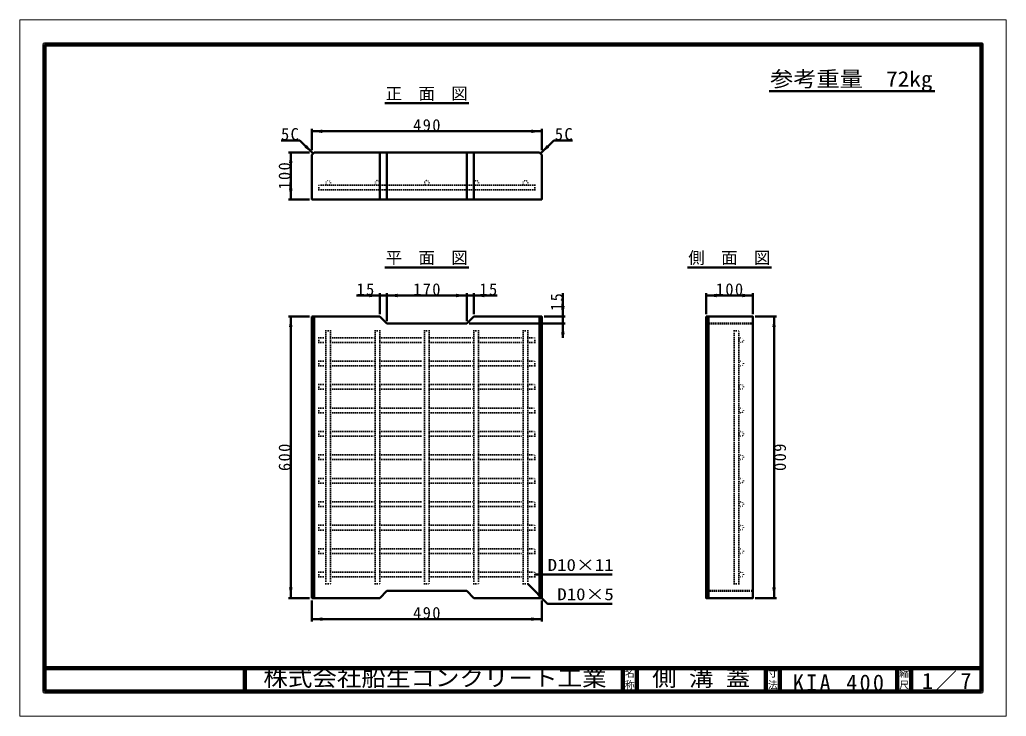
# Model space of a CAD drawing. Units: millimetres, scale not verified, with parts at other scales. Extents: x -2102 to 2102, y -1485 to 1485.
import ezdxf
from ezdxf.enums import TextEntityAlignment as Align

# ---------------------------------------------------------------- set-up
doc = ezdxf.new("R2010")
doc.units = ezdxf.units.MM
doc.header["$LTSCALE"] = 5
doc.linetypes.add('DOTTED', pattern=[1.75, 0.25, -1.5])
doc.layers.add('0-0_V-nasSTD', color=7, linetype='DOTTED', lineweight=35)
doc.layers.add('0-1_0', color=7, linetype='Continuous', lineweight=50)
doc.styles.add('ＭＳ ゴシック', font='')
doc.styles.get('ＭＳ ゴシック').set_extended_font_data('MS Gothic')

msp = doc.modelspace()

# ---------------------------------------------------------------- linework, layer by layer
at = {"layer": '0-0_V-nasSTD', "linetype": 'Continuous', "lineweight": 100}
for p, q in [((-1997.5, 1380), (-1997.5, -1380)), ((-1142.5, -1280), (-1142.5, -1380)), ((467.5, -1280), (467.5, -1380)), ((527.5, -1280), (527.5, -1380)), ((1077.5, -1280), (1077.5, -1380)), ((1137.5, -1280), (1137.5, -1380)), ((1637.5, -1280), (1637.5, -1380)), ((1697.5, -1280), (1697.5, -1380)), ((-1997.5, -1380), (1997.5, -1380))]:
    msp.add_line(p, q, dxfattribs=at)
at = {"layer": '0-0_V-nasSTD', "linetype": 'Continuous', "lineweight": 50}
for p, q in [((-857.266, 1019.167), (-857.266, 929.167)), ((122.734, 1019.167), (122.734, 929.167)), ((-908.834, 970.735), (-988.834, 970.735)), ((-852.266, 914.167), (-908.834, 970.735)), ((122.734, 1009.167), (-857.266, 1009.167)), ((117.734, 914.167), (174.303, 970.735)), ((174.303, 970.735), (254.303, 970.735)), ((-867.266, 919.167), (-957.266, 919.167)), ((-947.266, 919.167), (-947.266, 719.167)), ((-857.266, 909.167), (-847.266, 919.167)), ((112.734, 919.167), (-847.266, 919.167)), ((-567.266, 919.167), (-567.266, 719.167)), ((-537.266, 919.167), (-537.266, 719.167)), ((-197.266, 919.167), (-197.266, 719.167)), ((-167.266, 919.167), (-167.266, 719.167)), ((112.734, 919.167), (122.734, 909.167)), ((-867.266, 719.167), (-957.266, 719.167)), ((-567.266, 309.167), (-667.266, 309.167)), ((-567.266, 319.167), (-567.266, 229.167)), ((-537.266, 309.167), (-567.266, 309.167)), ((-537.266, 319.167), (-537.266, 199.167)), ((-197.266, 309.167), (-537.266, 309.167)), ((-197.266, 319.167), (-197.266, 199.167)), ((-167.266, 309.167), (-197.266, 309.167)), ((-167.266, 319.167), (-167.266, 229.167)), ((-67.266, 309.167), (-167.266, 309.167)), ((212.734, 319.167), (212.734, 219.167)), ((822.734, 319.167), (822.734, 229.167)), ((1022.734, 309.167), (822.734, 309.167)), ((1022.734, 319.167), (1022.734, 229.167)), ((-867.266, 219.167), (-957.266, 219.167)), ((-947.266, 219.167), (-947.266, -980.833)), ((-857.266, 219.167), (-857.266, -980.833)), ((-567.266, 219.167), (-857.266, 219.167)), ((-847.266, 219.167), (-847.266, -980.833)), ((-567.266, 219.167), (-537.266, 189.167)), ((-167.266, 219.167), (-197.266, 189.167)), ((112.734, -980.833), (112.734, 219.167)), ((222.734, 219.167), (132.734, 219.167)), ((212.734, 219.167), (212.734, 189.167)), ((832.734, 219.167), (832.734, -980.833)), ((1032.734, 219.167), (1122.734, 219.167)), ((1112.734, 219.167), (1112.734, -980.833)), ((-197.266, 189.167), (-537.266, 189.167)), ((222.734, 189.167), (-187.266, 189.167)), ((212.734, 189.167), (212.734, 129.167)), ((422.734, -880.833), (92.734, -880.833)), ((-537.266, -950.833), (-567.266, -980.833)), ((-197.266, -950.833), (-537.266, -950.833)), ((-197.266, -950.833), (-167.266, -980.833)), ((-867.266, -980.833), (-957.266, -980.833)), ((-857.266, -980.833), (-567.266, -980.833)), ((-857.266, -1080.833), (-857.266, -990.833)), ((122.734, -1080.833), (122.734, -990.833)), ((1032.734, -980.833), (1122.734, -980.833)), ((122.734, -1070.833), (-857.266, -1070.833))]:
    msp.add_line(p, q, dxfattribs=at)
at = {"layer": '0-0_V-nasSTD'}
for p, q in [((-827.266, 759.167), (-827.266, 779.167)), ((92.734, 779.167), (-827.266, 779.167)), ((92.734, 759.167), (-827.266, 759.167)), ((92.734, 759.167), (92.734, 779.167)), ((-827.266, 109.167), (-827.266, 129.167)), ((-827.266, 129.167), (-797.266, 129.167)), ((-797.266, 159.167), (-797.266, -920.833)), ((-797.266, 159.167), (-777.266, 159.167)), ((-777.266, 159.167), (-777.266, -920.833)), ((-777.266, 129.167), (-587.266, 129.167)), ((-587.266, 159.167), (-587.266, -920.833)), ((-587.266, 159.167), (-567.266, 159.167)), ((-567.266, 159.167), (-567.266, -920.833)), ((-567.266, 129.167), (-377.266, 129.167)), ((-377.266, 159.167), (-377.266, -920.833)), ((-377.266, 159.167), (-357.266, 159.167)), ((-357.266, 159.167), (-357.266, -920.833)), ((-357.266, 129.167), (-167.266, 129.167)), ((-167.266, 159.167), (-167.266, -920.833)), ((-167.266, 159.167), (-147.266, 159.167)), ((-147.266, 159.167), (-147.266, -920.833)), ((-147.266, 129.167), (42.734, 129.167)), ((42.734, 159.167), (42.734, -920.833)), ((42.734, 159.167), (62.734, 159.167)), ((62.734, 159.167), (62.734, -920.833)), ((62.734, 129.167), (92.734, 129.167)), ((92.734, 109.167), (92.734, 129.167)), ((942.734, -920.833), (942.734, 159.167)), ((942.734, 159.167), (962.734, 159.167)), ((962.734, -920.833), (962.734, 159.167)), ((-827.266, 109.167), (-797.266, 109.167)), ((-777.266, 109.167), (-587.266, 109.167)), ((-567.266, 109.167), (-377.266, 109.167)), ((-357.266, 109.167), (-167.266, 109.167)), ((-147.266, 109.167), (42.734, 109.167)), ((62.734, 109.167), (92.734, 109.167)), ((-827.266, 9.167), (-827.266, 29.167)), ((-827.266, 29.167), (-797.266, 29.167)), ((-827.266, 9.167), (-797.266, 9.167)), ((-777.266, 29.167), (-587.266, 29.167)), ((-777.266, 9.167), (-587.266, 9.167)), ((-567.266, 29.167), (-377.266, 29.167)), ((-567.266, 9.167), (-377.266, 9.167)), ((-357.266, 29.167), (-167.266, 29.167)), ((-357.266, 9.167), (-167.266, 9.167)), ((-147.266, 29.167), (42.734, 29.167)), ((-147.266, 9.167), (42.734, 9.167)), ((62.734, 29.167), (92.734, 29.167)), ((62.734, 9.167), (92.734, 9.167)), ((92.734, 9.167), (92.734, 29.167)), ((-827.266, -90.833), (-827.266, -70.833)), ((-827.266, -70.833), (-797.266, -70.833)), ((-777.266, -70.833), (-587.266, -70.833)), ((-567.266, -70.833), (-377.266, -70.833)), ((-357.266, -70.833), (-167.266, -70.833)), ((-147.266, -70.833), (42.734, -70.833)), ((62.734, -70.833), (92.734, -70.833)), ((92.734, -90.833), (92.734, -70.833)), ((-827.266, -90.833), (-797.266, -90.833)), ((-777.266, -90.833), (-587.266, -90.833)), ((-567.266, -90.833), (-377.266, -90.833)), ((-357.266, -90.833), (-167.266, -90.833)), ((-147.266, -90.833), (42.734, -90.833)), ((62.734, -90.833), (92.734, -90.833)), ((-827.266, -190.833), (-827.266, -170.833)), ((-827.266, -170.833), (-797.266, -170.833)), ((-827.266, -190.833), (-797.266, -190.833)), ((-777.266, -170.833), (-587.266, -170.833)), ((-777.266, -190.833), (-587.266, -190.833)), ((-567.266, -170.833), (-377.266, -170.833)), ((-567.266, -190.833), (-377.266, -190.833)), ((-357.266, -170.833), (-167.266, -170.833)), ((-357.266, -190.833), (-167.266, -190.833)), ((-147.266, -170.833), (42.734, -170.833)), ((-147.266, -190.833), (42.734, -190.833)), ((62.734, -170.833), (92.734, -170.833)), ((62.734, -190.833), (92.734, -190.833)), ((92.734, -190.833), (92.734, -170.833)), ((-827.266, -290.833), (-827.266, -270.833)), ((-827.266, -270.833), (-797.266, -270.833)), ((-827.266, -290.833), (-797.266, -290.833)), ((-777.266, -270.833), (-587.266, -270.833)), ((-777.266, -290.833), (-587.266, -290.833)), ((-567.266, -270.833), (-377.266, -270.833)), ((-567.266, -290.833), (-377.266, -290.833)), ((-357.266, -270.833), (-167.266, -270.833)), ((-357.266, -290.833), (-167.266, -290.833)), ((-147.266, -270.833), (42.734, -270.833)), ((-147.266, -290.833), (42.734, -290.833)), ((62.734, -270.833), (92.734, -270.833)), ((62.734, -290.833), (92.734, -290.833)), ((92.734, -290.833), (92.734, -270.833)), ((-827.266, -390.833), (-827.266, -370.833)), ((-827.266, -370.833), (-797.266, -370.833)), ((-777.266, -370.833), (-587.266, -370.833)), ((-567.266, -370.833), (-377.266, -370.833)), ((-357.266, -370.833), (-167.266, -370.833)), ((-147.266, -370.833), (42.734, -370.833)), ((62.734, -370.833), (92.734, -370.833)), ((92.734, -390.833), (92.734, -370.833)), ((-827.266, -390.833), (-797.266, -390.833)), ((-777.266, -390.833), (-587.266, -390.833)), ((-567.266, -390.833), (-377.266, -390.833)), ((-357.266, -390.833), (-167.266, -390.833)), ((-147.266, -390.833), (42.734, -390.833)), ((62.734, -390.833), (92.734, -390.833)), ((-827.266, -490.833), (-827.266, -470.833)), ((-827.266, -470.833), (-797.266, -470.833)), ((-827.266, -490.833), (-797.266, -490.833)), ((-777.266, -470.833), (-587.266, -470.833)), ((-777.266, -490.833), (-587.266, -490.833)), ((-567.266, -470.833), (-377.266, -470.833)), ((-567.266, -490.833), (-377.266, -490.833)), ((-357.266, -470.833), (-167.266, -470.833)), ((-357.266, -490.833), (-167.266, -490.833)), ((-147.266, -470.833), (42.734, -470.833)), ((-147.266, -490.833), (42.734, -490.833)), ((62.734, -470.833), (92.734, -470.833)), ((62.734, -490.833), (92.734, -490.833)), ((92.734, -490.833), (92.734, -470.833)), ((-827.266, -590.833), (-827.266, -570.833)), ((-827.266, -570.833), (-797.266, -570.833)), ((-777.266, -570.833), (-587.266, -570.833)), ((-567.266, -570.833), (-377.266, -570.833)), ((-357.266, -570.833), (-167.266, -570.833)), ((-147.266, -570.833), (42.734, -570.833)), ((62.734, -570.833), (92.734, -570.833)), ((92.734, -590.833), (92.734, -570.833)), ((-827.266, -590.833), (-797.266, -590.833)), ((-777.266, -590.833), (-587.266, -590.833)), ((-567.266, -590.833), (-377.266, -590.833)), ((-357.266, -590.833), (-167.266, -590.833)), ((-147.266, -590.833), (42.734, -590.833)), ((62.734, -590.833), (92.734, -590.833)), ((-827.266, -690.833), (-827.266, -670.833)), ((-827.266, -670.833), (-797.266, -670.833)), ((-777.266, -670.833), (-587.266, -670.833)), ((-567.266, -670.833), (-377.266, -670.833)), ((-357.266, -670.833), (-167.266, -670.833)), ((-147.266, -670.833), (42.734, -670.833)), ((62.734, -670.833), (92.734, -670.833)), ((92.734, -690.833), (92.734, -670.833)), ((-827.266, -690.833), (-797.266, -690.833)), ((-777.266, -690.833), (-587.266, -690.833)), ((-567.266, -690.833), (-377.266, -690.833)), ((-357.266, -690.833), (-167.266, -690.833)), ((-147.266, -690.833), (42.734, -690.833)), ((62.734, -690.833), (92.734, -690.833)), ((-827.266, -790.833), (-827.266, -770.833)), ((-827.266, -770.833), (-797.266, -770.833)), ((-827.266, -790.833), (-797.266, -790.833)), ((-777.266, -770.833), (-587.266, -770.833)), ((-777.266, -790.833), (-587.266, -790.833)), ((-567.266, -770.833), (-377.266, -770.833)), ((-567.266, -790.833), (-377.266, -790.833)), ((-357.266, -770.833), (-167.266, -770.833)), ((-357.266, -790.833), (-167.266, -790.833)), ((-147.266, -770.833), (42.734, -770.833)), ((-147.266, -790.833), (42.734, -790.833)), ((62.734, -770.833), (92.734, -770.833)), ((62.734, -790.833), (92.734, -790.833)), ((92.734, -790.833), (92.734, -770.833)), ((-827.266, -890.833), (-827.266, -870.833)), ((-827.266, -870.833), (-797.266, -870.833)), ((-777.266, -870.833), (-587.266, -870.833)), ((-567.266, -870.833), (-377.266, -870.833)), ((-357.266, -870.833), (-167.266, -870.833)), ((-147.266, -870.833), (42.734, -870.833)), ((62.734, -870.833), (92.734, -870.833)), ((92.734, -890.833), (92.734, -870.833)), ((-827.266, -890.833), (-797.266, -890.833)), ((-797.266, -920.833), (-777.266, -920.833)), ((-777.266, -890.833), (-587.266, -890.833)), ((-587.266, -920.833), (-567.266, -920.833)), ((-567.266, -890.833), (-377.266, -890.833)), ((-377.266, -920.833), (-357.266, -920.833)), ((-357.266, -890.833), (-167.266, -890.833)), ((-167.266, -920.833), (-147.266, -920.833)), ((-147.266, -890.833), (42.734, -890.833)), ((42.734, -920.833), (62.734, -920.833)), ((62.734, -890.833), (92.734, -890.833)), ((942.734, -920.833), (962.734, -920.833))]:
    msp.add_line(p, q, dxfattribs=at)
at = {"layer": '0-0_V-nasSTD', "lineweight": 50}
for p, q in [((1022.734, 189.167), (822.734, 189.167)), ((822.734, -950.833), (1022.734, -950.833))]:
    msp.add_line(p, q, dxfattribs=at)
at = {"layer": '0-0_V-nasSTD', "linetype": 'Continuous', "lineweight": 18}
for points in [[(-2102.5, -1485), (-2102.5, 1485), (2102.5, 1485), (2102.5, -1485)], [(-2002.5, -1385), (-2002.5, 1385), (2002.5, 1385), (2002.5, -1385)]]:
    msp.add_lwpolyline(points, close=True, dxfattribs=at)
at = {"layer": '0-0_V-nasSTD', "linetype": 'Continuous', "lineweight": 100}
msp.add_lwpolyline([(1997.5, -1380), (1997.5, 1380), (-1997.5, 1380)], dxfattribs=at)
at = {"layer": '0-0_V-nasSTD', "linetype": 'Continuous', "lineweight": 50}
for points in [[(-857.266, 909.167), (-857.266, 719.167), (122.734, 719.167), (122.734, 909.167)], [(-167.266, -980.833), (122.734, -980.833), (122.734, 219.167), (-167.266, 219.167)], [(62.734, -920.833), (147.587, -1005.686), (422.734, -1005.686)]]:
    msp.add_lwpolyline(points, dxfattribs=at)
msp.add_lwpolyline([(822.734, 219.167), (822.734, -980.833), (1022.734, -980.833), (1022.734, 219.167)], close=True, dxfattribs=at)
at = {"layer": '0-0_V-nasSTD'}
for centre in [(-787.266, 789.167), (-577.266, 789.167), (-367.266, 789.167), (-157.266, 789.167), (52.734, 789.167), (972.734, 119.167), (972.734, 19.167), (972.734, -80.833), (972.734, -180.833), (972.734, -280.833), (972.734, -380.833), (972.734, -480.833), (972.734, -580.833), (972.734, -680.833), (972.734, -780.833), (972.734, -880.833)]:
    msp.add_circle(centre, 10, dxfattribs=at)
for points in [[(-857.266, 1009.167), (-812.266, 1001.667), (-812.266, 1016.667)], [(77.734, 1001.667), (77.734, 1016.667), (122.734, 1009.167)], [(-889.389, 940.683), (-878.782, 951.29), (-852.266, 914.167)], [(117.734, 914.167), (144.251, 951.29), (154.857, 940.683)], [(-954.766, 874.167), (-947.266, 919.167), (-939.766, 874.167)], [(-954.766, 764.167), (-947.266, 719.167), (-939.766, 764.167)], [(-612.266, 301.667), (-612.266, 316.667), (-567.266, 309.167)], [(-537.266, 309.167), (-492.266, 301.667), (-492.266, 316.667)], [(-242.266, 301.667), (-242.266, 316.667), (-197.266, 309.167)], [(-167.266, 309.167), (-122.266, 301.667), (-122.266, 316.667)], [(822.734, 309.167), (867.734, 301.667), (867.734, 316.667)], [(977.734, 301.667), (977.734, 316.667), (1022.734, 309.167)], [(205.234, 264.167), (212.734, 219.167), (220.234, 264.167)], [(-954.766, 174.167), (-947.266, 219.167), (-939.766, 174.167)], [(1105.234, 174.167), (1112.734, 219.167), (1120.234, 174.167)], [(205.234, 144.167), (212.734, 189.167), (220.234, 144.167)], [(-954.766, -935.833), (-947.266, -980.833), (-939.766, -935.833)], [(1105.234, -935.833), (1112.734, -980.833), (1120.234, -935.833)], [(-857.266, -1070.833), (-812.266, -1078.333), (-812.266, -1063.333)], [(77.734, -1078.333), (77.734, -1063.333), (122.734, -1070.833)]]:
    msp.add_solid(points, dxfattribs=at)
at = {"layer": '0-1_0'}
for p, q in [((1091.5, 1179.753), (1797.5, 1179.753)), ((-546.766, 1129.167), (-187.766, 1129.167)), ((-546.766, 429.167), (-187.766, 429.167)), ((743.234, 429.167), (1102.234, 429.167))]:
    msp.add_line(p, q, dxfattribs=at)
at = {"layer": '0-1_0', "lineweight": 100}
msp.add_line((-1997.5, -1280), (1997.5, -1280), dxfattribs=at)

# ---------------------------------------------------------------- texts
at = {"layer": '0-0_V-nasSTD', "style": 'ＭＳ ゴシック'}
for s, height, width, p in [('参考重量\u300072kg', 65.98, 1.1, (1095.5, 1179.753)), ('D10×11', 51.32, 1.15, (147.734, -880.833)), ('D10×5', 51.32, 1.15, (188.734, -1005.686)), ('株式会社船生コンクリート工業', 69.65, 1.1, (-1064.221, -1377.45)), ('側 溝 蓋', 69.65, 1.1, (593.5, -1377.53))]:
    msp.add_text(s, height=height, dxfattribs=dict(at, width=width)).set_placement(p, align=Align.BOTTOM_LEFT)
for s, height, p in [('正\u3000面\u3000図', 51.32, (-542.766, 1129.167)), ('平\u3000面\u3000図', 51.32, (-542.766, 429.167)), ('側\u3000面\u3000図', 51.32, (747.234, 429.167)), ('名', 30.79, (476.482, -1326.001)), ('寸', 30.79, (1086.482, -1326.001)), ('縮', 30.79, (1646.482, -1326.001)), ('称', 30.79, (476.476, -1375.99)), ('法', 30.79, (1086.476, -1375.99)), ('尺', 30.79, (1646.476, -1375.99))]:
    msp.add_text(s, height=height, dxfattribs=at).set_placement(p, align=Align.BOTTOM_LEFT)
at = {"layer": '0-0_V-nasSTD', "attachment_point": 7, "style": 'ＭＳ ゴシック'}
for s, insert, char_height in [('\\T1.17;490', (-425.766, 1009.167), 51.32), ('\\T1.17;5C', (-988.834, 970.735), 51.32), ('\\T1.17;5C', (178.303, 970.735), 51.32), ('\\T1.17;15', (-667.266, 309.167), 51.32), ('\\T1.17;170', (-425.766, 309.167), 51.32), ('\\T1.17;15', (-143.266, 309.167), 51.32), ('\\T1.17;100', (864.234, 309.167), 51.32), ('\\T1.17;490', (-425.766, -1070.833), 51.32), ('\\T1.15;1／7', (1743.021, -1377.418), 69.65), ('\\T1.2;KIA\\~400', (1192.75, -1377.492), 69.65)]:
    msp.add_mtext(s, dxfattribs=dict(at, insert=insert, char_height=char_height))
at = {"layer": '0-0_V-nasSTD', "char_height": 51.32, "attachment_point": 7, "style": 'ＭＳ ゴシック'}
for s, insert, rotation in [('\\T1.17;100', (-947.266, 760.667), 90), ('\\T1.17;15', (212.734, 243.167), 90), ('\\T1.17;600', (-947.266, -439.333), 90), ('\\T1.17;600', (1112.734, -322.333), 270)]:
    msp.add_mtext(s, dxfattribs=dict(at, insert=insert, rotation=rotation))

doc.saveas('drawing.dxf')
